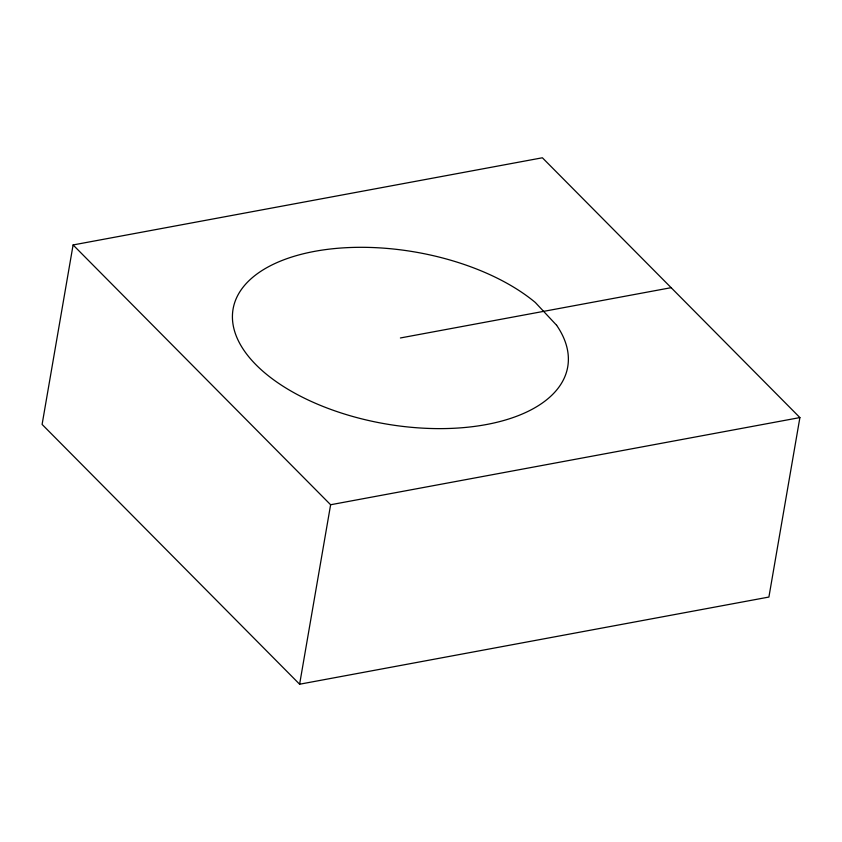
<?xml version="1.0" encoding="UTF-8"?>
<svg xmlns="http://www.w3.org/2000/svg" width="842" height="842" viewBox="0 0 842 842"><rect width="100%" height="100%" fill="white"/><g stroke="black" fill="none" stroke-linecap="round" stroke-linejoin="round"><path stroke-width="1.26" d="M73.096 244.948L42.1 424.421L299.615 684.22L768.904 597.052L799.9 417.579L542.385 157.78L73.096 244.948L330.622 504.747L299.615 684.22M400.403 337.968L671.137 287.68M330.622 504.747L799.9 417.579M556.625 325.286L535.323 302.488A169.8 87.2 9.8 0 0 252.684 277.355A169.8 87.2 9.8 0 0 390.341 424.684A169.8 87.2 9.8 0 0 556.625 325.286"/></g></svg>
